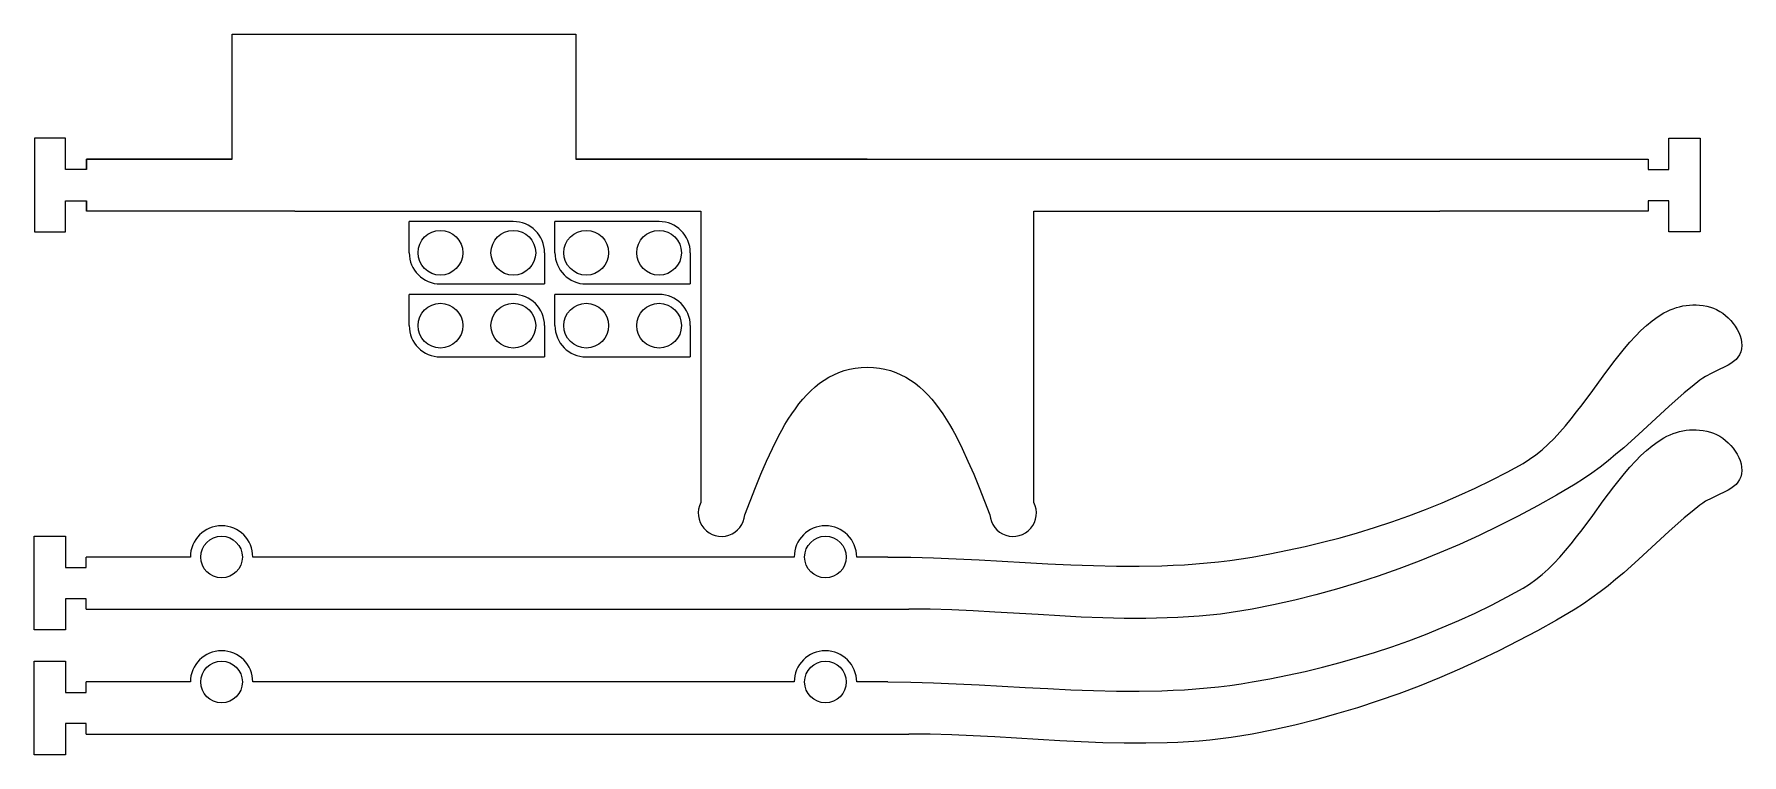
# Model space of a CAD drawing. Extents: x 20 to 184, y 27 to 96.
import ezdxf

# ---------------------------------------------------------------- set-up
doc = ezdxf.new("R2010")
doc.units = 0
doc.header["$LTSCALE"] = 10
doc.layers.add('Layer_1', color=7, linetype='CONTINUOUS')

msp = doc.modelspace()

# ---------------------------------------------------------------- linework, layer by layer
at = {"layer": 'Layer_1', "color": 7, "linetype": 'CONTINUOUS'}
for p, q in [((23, 86), (20, 86)), ((20, 86), (20, 77)), ((23, 83), (23, 86)), ((177, 83), (177, 86)), ((177, 86), (180, 86)), ((180, 86), (180, 77)), ((39, 84), (25, 84)), ((25, 84), (25, 83)), ((100, 84), (72, 84)), ((100, 84), (175, 84)), ((175, 84), (175, 83)), ((25, 83), (23, 83)), ((175, 83), (177, 83)), ((23, 77), (23, 80)), ((23, 80), (25, 80)), ((25, 80), (25, 79)), ((177, 80), (175, 80)), ((175, 80), (175, 79)), ((177, 77), (177, 80)), ((59, 78), (56, 78)), ((56, 75), (56, 78)), ((66, 78), (59, 78)), ((73, 78), (70, 78)), ((70, 75), (70, 78)), ((80, 78), (73, 78)), ((20, 77), (23, 77)), ((180, 77), (177, 77)), ((69, 75), (69, 72)), ((83, 75), (83, 72)), ((59, 71), (56, 71)), ((56, 68), (56, 71)), ((59, 72), (66, 72)), ((66, 71), (59, 71)), ((66, 72), (69, 72)), ((73, 71), (70, 71)), ((70, 68), (70, 71)), ((73, 72), (80, 72)), ((80, 71), (73, 71)), ((80, 72), (83, 72)), ((69, 68), (69, 65)), ((83, 68), (83, 65)), ((59, 65), (66, 65)), ((66, 65), (69, 65)), ((73, 65), (80, 65)), ((80, 65), (83, 65)), ((84, 56), (84, 51)), ((19.98, 38.77), (19.98, 47.77)), ((19.98, 47.77), (22.98, 47.77)), ((22.98, 47.77), (22.98, 44.77)), ((22.98, 44.77), (24.98, 44.77)), ((24.98, 44.77), (24.98, 45.77)), ((34.98, 45.77), (24.98, 45.77)), ((92.98, 45.77), (40.98, 45.77)), ((101.98, 45.77), (98.98, 45.77)), ((24.98, 41.77), (22.98, 41.77)), ((22.98, 41.77), (22.98, 38.77)), ((24.98, 40.77), (24.98, 41.77)), ((24.98, 40.77), (103.98, 40.77)), ((22.98, 38.77), (19.98, 38.77)), ((19.98, 26.77), (19.98, 35.77)), ((19.98, 35.77), (22.98, 35.77)), ((22.98, 35.77), (22.98, 32.77)), ((24.98, 32.77), (24.98, 33.77)), ((34.98, 33.77), (24.98, 33.77)), ((92.98, 33.77), (40.98, 33.77)), ((101.98, 33.77), (98.98, 33.77)), ((22.98, 32.77), (24.98, 32.77)), ((24.98, 29.77), (22.98, 29.77)), ((22.98, 29.77), (22.98, 26.77)), ((24.98, 28.77), (24.98, 29.77)), ((24.98, 28.77), (103.98, 28.77)), ((22.98, 26.77), (19.98, 26.77))]:
    msp.add_line(p, q, dxfattribs=at)
at = {"layer": 'Layer_1', "color": 7, "linetype": 'CONTINUOUS', "flags": 128}
for points in [[(39, 84), (39, 96), (72, 96), (72, 84)], [(25, 83), (25, 84), (39, 84)], [(72, 84), (175, 84), (175, 83)], [(45, 79), (25, 79), (25, 80)], [(45, 79), (84, 79), (84, 56)], [(116, 51), (116, 79), (155, 79)], [(175, 80), (175, 79), (155, 79)], [(101.98, 45.77), (104.17, 45.75), (106.36, 45.69), (108.55, 45.6), (110.75, 45.49), (115.15, 45.25), (117.34, 45.13), (119.54, 45.03), (121.74, 44.95), (123.93, 44.9), (126.11, 44.89), (128.3, 44.93), (129.39, 44.98), (130.48, 45.03), (131.57, 45.11), (132.65, 45.2), (133.74, 45.31), (134.82, 45.44), (135.9, 45.6), (136.98, 45.77), (138.67, 46.08), (140.36, 46.42), (142.05, 46.79), (143.73, 47.2), (145.41, 47.63), (147.07, 48.11), (148.73, 48.61), (150.38, 49.15), (152.01, 49.73), (153.63, 50.34), (155.23, 50.99), (156.82, 51.67), (158.39, 52.39), (159.94, 53.15), (161.47, 53.94), (162.98, 54.77), (163.6, 55.16), (164.22, 55.6), (164.81, 56.08), (165.39, 56.61), (165.96, 57.17), (166.52, 57.77), (167.06, 58.39), (167.6, 59.04), (168.13, 59.71), (168.65, 60.39), (169.68, 61.77), (170.69, 63.16), (171.71, 64.52), (172.22, 65.17), (172.73, 65.8), (173.25, 66.4), (173.77, 66.98), (174.3, 67.52), (174.84, 68.01), (175.39, 68.46), (175.95, 68.87), (176.52, 69.22), (176.81, 69.37), (177.11, 69.51), (177.41, 69.63), (177.71, 69.74), (178.01, 69.82), (178.32, 69.9), (178.64, 69.95), (178.96, 69.98), (179.28, 70), (179.61, 70), (179.94, 69.97), (180.28, 69.93), (180.63, 69.86), (180.98, 69.77), (181.28, 69.67), (181.58, 69.54), (181.87, 69.37), (182.16, 69.19), (182.43, 68.97), (182.69, 68.74), (182.94, 68.49), (183.17, 68.22), (183.37, 67.94), (183.55, 67.64), (183.71, 67.34), (183.83, 67.03), (183.93, 66.71), (183.98, 66.4), (184, 66.08), (183.98, 65.77), (183.91, 65.48), (183.79, 65.21), (183.63, 64.97), (183.44, 64.75), (183.21, 64.55), (182.95, 64.37), (182.68, 64.2), (182.38, 64.04), (181.76, 63.74), (181.12, 63.44), (180.52, 63.13), (180.24, 62.96), (179.98, 62.77), (179.22, 62.16), (178.47, 61.53), (177, 60.23), (174.11, 57.57), (172.65, 56.27), (171.91, 55.64), (171.16, 55.02), (170.39, 54.42), (169.6, 53.84), (168.8, 53.29), (167.98, 52.77), (166.19, 51.71), (164.37, 50.69), (162.53, 49.71), (160.67, 48.76), (158.78, 47.85), (156.88, 46.99), (154.95, 46.16), (153.01, 45.38), (151.05, 44.64), (149.07, 43.95), (147.08, 43.3), (145.08, 42.7), (143.07, 42.14), (141.05, 41.63), (139.02, 41.18), (136.98, 40.77), (135.96, 40.59), (134.95, 40.44), (133.93, 40.3), (132.91, 40.19), (131.88, 40.1), (130.86, 40.02), (129.83, 39.96), (128.81, 39.92), (126.75, 39.88), (124.68, 39.88), (122.62, 39.93), (120.55, 40.01), (118.48, 40.12), (116.4, 40.24), (112.25, 40.49), (110.18, 40.6), (108.11, 40.69), (106.04, 40.75), (103.98, 40.77)], [(88.23, 49.83), (89.26, 52.44), (89.78, 53.73), (90.33, 54.99), (90.89, 56.21), (91.47, 57.38), (91.78, 57.95), (92.09, 58.49), (92.41, 59.02), (92.74, 59.53), (93.09, 60.02), (93.44, 60.49), (93.81, 60.94), (94.19, 61.36), (94.58, 61.75), (94.99, 62.12), (95.41, 62.46), (95.85, 62.77), (96.3, 63.05), (96.77, 63.29), (97.26, 63.5), (97.77, 63.68), (98.3, 63.82), (98.84, 63.92), (99.41, 63.98), (100, 64), (100.59, 63.98), (101.16, 63.92), (101.7, 63.82), (102.23, 63.68), (102.74, 63.5), (103.23, 63.29), (103.7, 63.05), (104.15, 62.77), (104.59, 62.46), (105.01, 62.12), (105.42, 61.75), (105.81, 61.36), (106.19, 60.94), (106.56, 60.49), (106.91, 60.02), (107.26, 59.53), (107.59, 59.02), (107.91, 58.49), (108.22, 57.95), (108.53, 57.38), (109.11, 56.21), (109.67, 54.99), (110.22, 53.73), (110.74, 52.44), (111.77, 49.82)], [(101.98, 33.77), (104.17, 33.75), (106.36, 33.69), (108.55, 33.6), (110.75, 33.49), (115.15, 33.25), (117.34, 33.13), (119.54, 33.03), (121.74, 32.95), (123.93, 32.9), (126.11, 32.89), (128.3, 32.93), (129.39, 32.98), (130.48, 33.03), (131.57, 33.11), (132.65, 33.2), (133.74, 33.31), (134.82, 33.44), (135.9, 33.6), (136.98, 33.77), (138.67, 34.08), (140.36, 34.42), (142.05, 34.79), (143.73, 35.2), (145.41, 35.63), (147.07, 36.11), (148.73, 36.61), (150.38, 37.15), (152.01, 37.73), (153.63, 38.34), (155.23, 38.99), (156.82, 39.67), (158.39, 40.39), (159.94, 41.15), (161.47, 41.94), (162.98, 42.77), (163.6, 43.16), (164.22, 43.6), (164.81, 44.08), (165.39, 44.61), (165.96, 45.17), (166.52, 45.77), (167.06, 46.39), (167.6, 47.04), (168.13, 47.71), (168.65, 48.39), (169.68, 49.77), (170.69, 51.16), (171.71, 52.52), (172.22, 53.17), (172.73, 53.8), (173.25, 54.4), (173.77, 54.98), (174.3, 55.52), (174.84, 56.01), (175.39, 56.46), (175.95, 56.87), (176.52, 57.22), (176.81, 57.37), (177.11, 57.51), (177.41, 57.63), (177.71, 57.74), (178.01, 57.82), (178.32, 57.9), (178.64, 57.95), (178.96, 57.98), (179.28, 58), (179.61, 58), (179.94, 57.97), (180.28, 57.93), (180.63, 57.86), (180.98, 57.77), (181.28, 57.67), (181.58, 57.54), (181.87, 57.37), (182.16, 57.19), (182.43, 56.97), (182.69, 56.74), (182.94, 56.49), (183.17, 56.22), (183.37, 55.94), (183.55, 55.64), (183.71, 55.34), (183.83, 55.03), (183.93, 54.71), (183.98, 54.4), (184, 54.08), (183.98, 53.77), (183.91, 53.48), (183.79, 53.21), (183.63, 52.97), (183.44, 52.75), (183.21, 52.55), (182.95, 52.37), (182.68, 52.2), (182.38, 52.04), (181.76, 51.74), (181.12, 51.44), (180.52, 51.13), (180.24, 50.96), (179.98, 50.77), (179.22, 50.16), (178.47, 49.53), (177, 48.23), (174.11, 45.57), (172.65, 44.27), (171.91, 43.64), (171.16, 43.02), (170.39, 42.42), (169.6, 41.84), (168.8, 41.29), (167.98, 40.77), (166.19, 39.71), (164.37, 38.69), (162.53, 37.71), (160.67, 36.76), (158.78, 35.85), (156.88, 34.99), (154.95, 34.16), (153.01, 33.38), (151.05, 32.64), (149.07, 31.95), (147.08, 31.3), (145.08, 30.7), (143.07, 30.14), (141.05, 29.63), (139.02, 29.18), (136.98, 28.77), (135.96, 28.59), (134.95, 28.44), (133.93, 28.3), (132.91, 28.19), (131.88, 28.1), (130.86, 28.02), (129.83, 27.96), (128.81, 27.92), (126.75, 27.88), (124.68, 27.88), (122.62, 27.93), (120.55, 28.01), (118.48, 28.12), (116.4, 28.24), (112.25, 28.49), (110.18, 28.6), (108.11, 28.69), (106.04, 28.75), (103.98, 28.77)]]:
    msp.add_lwpolyline(points, dxfattribs=at)
at = {"layer": 'Layer_1', "color": 7, "linetype": 'CONTINUOUS'}
for centre, radius in [((59, 75), 2.15), ((66, 75), 2.15), ((73, 75), 2.15), ((80, 75), 2.15), ((59, 68), 2.15), ((66, 68), 2.15), ((73, 68), 2.15), ((80, 68), 2.15), ((37.98, 45.77), 2), ((95.98, 45.77), 2), ((37.98, 33.77), 2), ((95.98, 33.77), 2)]:
    msp.add_circle(centre, radius, dxfattribs=at)
for centre, radius, start, end in [((66, 75), 3, 0, 90), ((80, 75), 3, 0, 90), ((59, 75), 3, 180, 270), ((73, 75), 3, 180, 270), ((66, 68), 3, 0, 90), ((80, 68), 3, 0, 90), ((59, 68), 3, 180, 270), ((73, 68), 3, 180, 270), ((86, 50), 2.24, 153.4349, 355.5156), ((114, 50), 2.24, 184.5043, 26.5651), ((37.98, 45.77), 3, 0, 180), ((95.98, 45.77), 3, 0, 180), ((37.98, 33.77), 3, 0, 180), ((95.98, 33.77), 3, 0, 180)]:
    msp.add_arc(centre, radius, start, end, dxfattribs=at)

doc.saveas('drawing.dxf')
